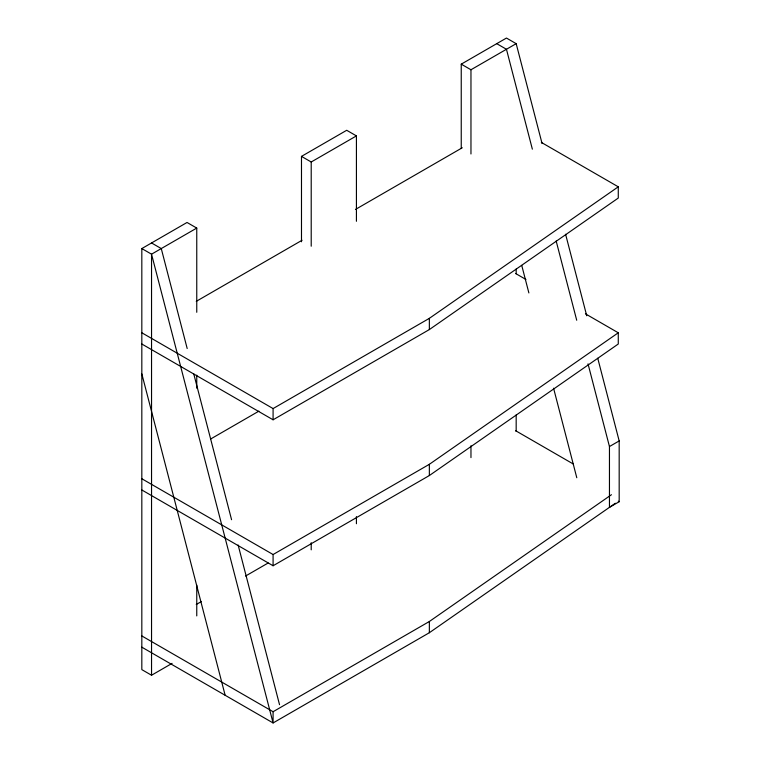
<?xml version="1.0" encoding="UTF-8"?>
<svg xmlns="http://www.w3.org/2000/svg" width="761" height="761" viewBox="0 0 761 761"><rect width="100%" height="100%" fill="white"/><g stroke="black" fill="none" stroke-linecap="round" stroke-linejoin="round"><path stroke-width="1.14" d="M141.822 332.776L273.085 408.571L429.356 318.345L618.274 186.816L541.337 142.402M141.822 344.01L273.085 419.796L429.356 329.57L618.274 198.05L618.274 186.816M141.822 478.745L273.085 554.531L429.356 464.305L618.274 332.785L585.447 313.827M141.822 489.97L273.085 565.756L429.356 475.539L618.274 344.01L618.274 332.785M141.822 635.939L273.085 711.725L429.356 621.499L611.454 494.717M141.822 647.164L273.085 722.95L429.356 632.724L615.354 503.24M172.091 663.364L151.544 675.235L141.822 669.623L141.822 248.571L187.035 222.469L196.757 228.081L196.757 312.286M301.489 241.779L301.489 156.386L346.702 130.283L356.424 135.896L356.424 221.289M461.242 148.366L461.242 64.152L506.455 38.05L516.177 43.662L542.079 143.553M196.757 228.081L151.544 254.184L141.822 248.571M301.489 156.386L311.211 161.998L356.424 135.896M461.242 64.152L470.964 69.765L516.177 43.662M196.252 301.346L302.05 240.267M355.463 209.437L462.288 147.758M210.635 439.011L258.911 411.14M196.252 604.5L201.389 601.542M245.556 576.039L268.157 562.997M619.178 440.923L619.178 501.727L609.456 507.34L609.456 446.545L619.178 440.923L597.746 358.26M496.733 43.662L506.455 49.275L532.358 149.166M515.682 273.551L525.946 279.477M515.682 430.745L573.138 463.915M618.274 501.204L619.178 501.727M151.544 242.959L161.265 248.571L187.187 348.528M565.594 234.255L586.731 315.777M556.167 241.018L576.714 320.248M588.025 363.872L609.456 446.545M521.732 265.389L528.876 292.937M553.57 388.215L576.79 477.737M193.732 373.803L231.572 519.715M238.126 545L279.534 704.696M141.822 373.879L225.151 695.278M516.177 269.014L516.177 273.76M516.177 414.897L516.177 431.506M470.964 69.765L470.964 153.979M470.964 445.746L470.964 457.608M429.356 318.345L429.356 329.57M429.356 464.305L429.356 475.539M429.356 621.499L429.356 632.724M356.424 516.614L356.424 523.73M311.211 161.998L311.211 246.212M311.211 542.717L311.211 549.842M273.085 408.571L273.085 419.796M273.085 554.531L273.085 565.756M273.085 711.725L273.085 722.95L151.544 254.184L151.544 675.235M196.757 375.154L196.757 388.196M196.757 585.085L196.757 615.915"/></g></svg>
